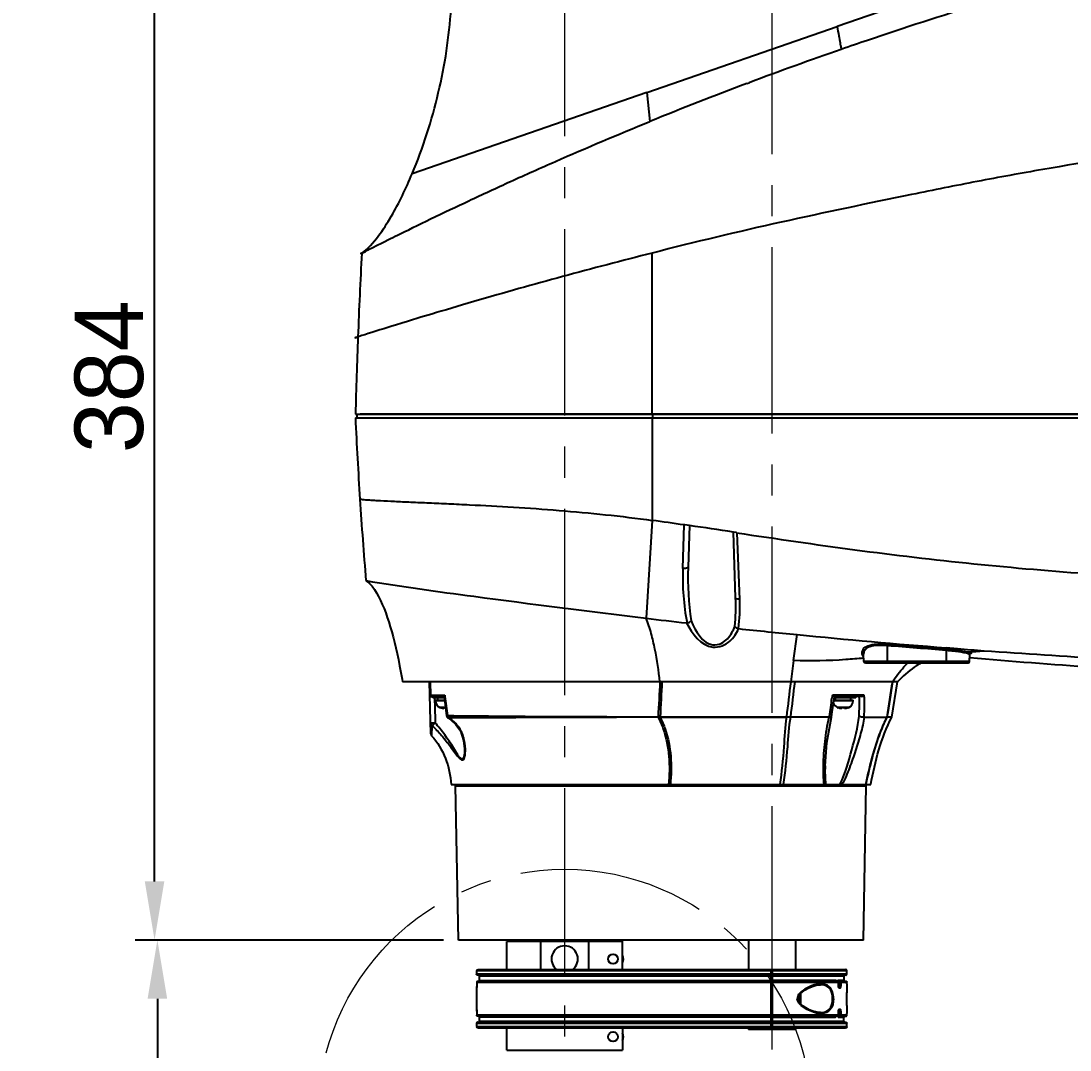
# Model space of a CAD drawing. Header units: millimetres. Extents: x 4086 to 8300, y 123 to 1549.
# Drawn here: x 6641.1 to 6748.3, y 948.4 to 1053.7 of the extents above; entities that cross this region are included whole.
import ezdxf

# ---------------------------------------------------------------- set-up
doc = ezdxf.new("R2010")
doc.units = ezdxf.units.MM
doc.linetypes.add('CENTER2', pattern=[28.575, 19.05, -3.175, 3.175, -3.175])
doc.layers.add('中心线层', color=7, linetype='CENTER2', lineweight=0)
doc.layers.add('轮廓实线层', color=7, linetype='Continuous', lineweight=30)
doc.styles.add('思源黑', font='SourceHanSansCN-Normal.ttf')
doc.dimstyles.new('尺寸标注_3_10比例', dxfattribs={"dimtxt": 7, "dimasz": 6, "dimexe": 2, "dimexo": 1.5, "dimgap": 1, "dimtad": 1, "dimdec": 1, "dimlfac": 3.333333, "dimdsep": 46, "dimtxsty": '思源黑', "dimcen": 0.09, "dimadec": 0, "dimazin": 0, "dimtp": 0.01, "dimtm": 0.01, "dimtfac": 1, "dimtdec": 1, "dimtofl": 0, "dimtmove": 0, "dimatfit": 3, "dimfxl": 0, "dimtolj": 1, "dimarcsym": 0})

# ---------------------------------------------------------------- blocks, each defined once
blk = doc.blocks.new('*D2682')
at = {"layer": 'Defpoints', "color": 0}
for p in [(6600.6, 1170.28), (6687.99, 1170.28), (6899.74, 839.53)]:
    blk.add_point(p, dxfattribs=at)
at = {"layer": '轮廓实线层', "color": 0, "lineweight": -2}
for p, q in [((6686.49, 1170.28), (6598.6, 1170.28)), ((6600.6, 845.53), (6600.6, 1164.28)), ((6898.24, 839.53), (6598.6, 839.53))]:
    blk.add_line(p, q, dxfattribs=at)
at = {"layer": '轮廓实线层', "color": 0}
for points in [[(6601.6, 1164.28), (6599.6, 1164.28), (6600.6, 1170.28)], [(6599.6, 845.53), (6601.6, 845.53), (6600.6, 839.53)]]:
    blk.add_solid(points, dxfattribs=at)
at = {"layer": '轮廓实线层', "color": 0, "insert": (6595.97, 1004.91), "char_height": 7, "attachment_point": 5, "rotation": 90, "style": '思源黑'}
blk.add_mtext('\\A1;\\A1;1099.5', dxfattribs=at)
blk = doc.blocks.new('*D2685')
at = {"layer": 'Defpoints', "color": 0}
for p in [(6804.11, 964.49), (6696.64, 813.28), (6804.11, 795.68)]:
    blk.add_point(p, dxfattribs=at)
at = {"layer": '轮廓实线层', "color": 0, "lineweight": -2}
for p, q in [((6804.11, 962.99), (6804.11, 793.68)), ((6696.64, 811.78), (6696.64, 793.68)), ((6702.64, 795.68), (6798.11, 795.68))]:
    blk.add_line(p, q, dxfattribs=at)
at = {"layer": '轮廓实线层', "color": 0}
for points in [[(6702.64, 796.68), (6702.64, 794.68), (6696.64, 795.68)], [(6798.11, 794.68), (6798.11, 796.68), (6804.11, 795.68)]]:
    blk.add_solid(points, dxfattribs=at)
at = {"layer": '轮廓实线层', "color": 0, "insert": (6750.38, 800.31), "char_height": 7, "attachment_point": 5, "style": '思源黑'}
blk.add_mtext('\\A1;358.2', dxfattribs=at)
blk = doc.blocks.new('*D2686')
at = {"layer": 'Defpoints', "color": 0}
for p in [(6654.71, 1074.88), (6775.32, 1074.88), (6685.77, 959.68)]:
    blk.add_point(p, dxfattribs=at)
at = {"layer": '轮廓实线层', "color": 0, "lineweight": -2}
for p, q in [((6773.82, 1074.88), (6652.71, 1074.88)), ((6654.71, 965.68), (6654.71, 1068.88)), ((6684.27, 959.68), (6652.71, 959.68))]:
    blk.add_line(p, q, dxfattribs=at)
at = {"layer": '轮廓实线层', "color": 0}
for points in [[(6655.71, 1068.88), (6653.71, 1068.88), (6654.71, 1074.88)], [(6653.71, 965.68), (6655.71, 965.68), (6654.71, 959.68)]]:
    blk.add_solid(points, dxfattribs=at)
at = {"layer": '轮廓实线层', "color": 0, "insert": (6650.08, 1017.28), "char_height": 7, "attachment_point": 5, "rotation": 90, "style": '思源黑'}
blk.add_mtext('\\A1;384', dxfattribs=at)
blk = doc.blocks.new('*D2687')
at = {"layer": 'Defpoints', "color": 0}
for p in [(6685.77, 959.68), (6655, 839.53), (6899.74, 839.53)]:
    blk.add_point(p, dxfattribs=at)
at = {"layer": '轮廓实线层', "color": 0, "lineweight": -2}
for p, q in [((6684.27, 959.68), (6653, 959.68)), ((6655, 953.68), (6655, 845.53)), ((6898.24, 839.53), (6653, 839.53))]:
    blk.add_line(p, q, dxfattribs=at)
at = {"layer": '轮廓实线层', "color": 0}
for points in [[(6656, 953.68), (6654, 953.68), (6655, 959.68)], [(6654, 845.53), (6656, 845.53), (6655, 839.53)]]:
    blk.add_solid(points, dxfattribs=at)
at = {"layer": '轮廓实线层', "color": 0, "insert": (6650.37, 899.61), "char_height": 7, "attachment_point": 5, "rotation": 90, "style": '思源黑'}
blk.add_mtext('\\A1;400.5', dxfattribs=at)

msp = doc.modelspace()

# ---------------------------------------------------------------- linework, layer by layer
for p, q in [((6728.78, 1054.561), (6724.512, 1053.082)), ((6705.059, 1046.346), (6724.512, 1053.083)), ((6715.261, 1047.26), (6715.498, 1047.349)), ((6705.059, 1046.344), (6681.043, 1038.025)), ((6705.059, 1046.344), (6705.365, 1043.386)), ((6705.593, 1013.444), (6705.59, 1029.926)), ((6675.242, 1013.085), (6860.042, 1013.083)), ((6675.251, 1013.445), (6675.555, 1013.445)), ((6675.401, 1013.441), (6675.392, 1013.085)), ((6675.555, 1013.445), (6705.593, 1013.444)), ((6705.629, 1013.439), (6675.721, 1013.44)), ((6705.593, 1013.444), (6813.564, 1013.444)), ((6705.593, 1013.084), (6705.593, 1002.594)), ((6705.595, 1013.444), (6705.628, 1013.439)), ((6705.629, 1013.439), (6705.627, 1013.085)), ((6813.564, 1013.438), (6705.629, 1013.439)), ((6705.593, 1002.594), (6704.966, 992.589)), ((6708.73, 997.675), (6708.873, 1002.121)), ((6709.418, 1002.061), (6708.931, 1002.131)), ((6709.418, 1002.061), (6709.269, 997.796)), ((6714.129, 994.66), (6713.894, 1001.396)), ((6714.178, 1001.353), (6713.894, 1001.396)), ((6714.25, 1001.316), (6714.506, 994.517)), ((6676.336, 996.426), (6676.424, 996.366)), ((6720.046, 988.259), (6720.405, 990.914)), ((6729.644, 989.775), (6729.656, 989.916)), ((6729.644, 988.034), (6729.644, 989.775)), ((6735.644, 989.294), (6735.644, 988.034)), ((6736.801, 989.474), (6735.665, 989.562)), ((6720.046, 988.259), (6719.753, 986.085)), ((6727.239, 988.179), (6727.213, 988.922)), ((6738.049, 988.179), (6727.239, 988.179)), ((6727.389, 988.034), (6737.899, 988.034)), ((6738.049, 988.179), (6738.073, 988.869)), ((6738.073, 988.869), (6738.073, 988.869)), ((6738.151, 988.975), (6738.12, 988.971)), ((6738.123, 988.968), (6738.141, 988.98)), ((6682.878, 986.085), (6680.062, 986.085)), ((6682.955, 980.762), (6682.816, 986.085)), ((6682.878, 986.085), (6682.913, 984.724)), ((6706.384, 986.085), (6682.878, 986.085)), ((6706.593, 986.085), (6706.384, 986.085)), ((6719.753, 986.085), (6706.593, 986.086)), ((6720.166, 986.085), (6719.753, 986.085)), ((6724.524, 986.087), (6720.166, 986.085)), ((6725.563, 986.088), (6724.524, 986.087)), ((6725.724, 986.088), (6725.563, 986.088)), ((6730.149, 986.093), (6725.724, 986.088)), ((6730.104, 982.485), (6730.68, 986.085)), ((6730.167, 986.093), (6730.149, 986.093)), ((6730.68, 986.085), (6730.167, 986.085)), ((6682.913, 984.724), (6684.389, 984.724)), ((6684.389, 984.724), (6684.403, 984.606)), ((6724.021, 984.718), (6724.007, 984.616)), ((6724.228, 984.718), (6724.021, 984.718)), ((6724.522, 984.718), (6724.228, 984.718)), ((6725.31, 984.716), (6724.522, 984.718)), ((6725.393, 984.716), (6725.31, 984.716)), ((6725.726, 984.715), (6725.393, 984.716)), ((6725.984, 984.715), (6725.726, 984.715)), ((6726.422, 984.714), (6725.984, 984.715)), ((6727.033, 984.713), (6726.422, 984.714)), ((6727.282, 984.713), (6727.033, 984.713)), ((6684.326, 984.585), (6683.005, 984.585)), ((6683.161, 984.435), (6683.161, 984.585)), ((6684.317, 984.435), (6683.161, 984.435)), ((6683.344, 984.439), (6683.349, 984.22)), ((6683.349, 984.22), (6683.351, 984.13)), ((6683.351, 984.13), (6683.359, 983.69)), ((6683.359, 983.69), (6683.396, 981.889)), ((6683.446, 984.132), (6683.446, 984.222)), ((6683.446, 984.222), (6684.362, 984.222)), ((6684.373, 984.132), (6683.446, 984.132)), ((6683.681, 984.222), (6683.681, 984.435)), ((6684.317, 984.595), (6684.558, 982.621)), ((6724.007, 984.616), (6723.977, 984.411)), ((6723.995, 983.014), (6724.225, 984.585)), ((6726.136, 984.132), (6724.17, 984.132)), ((6724.172, 984.222), (6726.136, 984.222)), ((6726.42, 984.435), (6724.203, 984.435)), ((6725.308, 984.585), (6724.21, 984.585)), ((6724.331, 984.222), (6724.331, 984.435)), ((6725.9, 984.222), (6725.9, 984.435)), ((6727.015, 984.585), (6725.971, 984.585)), ((6726.136, 984.132), (6726.136, 984.222)), ((6726.421, 984.435), (6726.421, 984.585)), ((6683.889, 983.467), (6683.956, 983.441)), ((6683.896, 983.467), (6683.889, 983.467)), ((6684.338, 983.467), (6683.896, 983.467)), ((6683.956, 983.447), (6683.956, 983.442)), ((6684.391, 983.471), (6684.338, 983.467)), ((6684.338, 983.447), (6684.338, 983.363)), ((6684.466, 983.467), (6684.391, 983.471)), ((6684.563, 982.621), (6684.558, 982.62)), ((6684.58, 982.624), (6684.563, 982.621)), ((6684.648, 982.633), (6684.712, 982.632)), ((6723.919, 982.506), (6723.995, 983.014)), ((6724.539, 983.467), (6724.606, 983.441)), ((6724.546, 983.467), (6724.539, 983.467)), ((6724.988, 983.467), (6724.546, 983.467)), ((6724.606, 983.447), (6724.606, 983.442)), ((6725.041, 983.471), (6724.988, 983.467)), ((6724.988, 983.447), (6724.988, 983.363)), ((6725.116, 983.467), (6725.041, 983.471)), ((6725.192, 983.47), (6725.116, 983.467)), ((6725.243, 983.467), (6725.192, 983.47)), ((6725.693, 983.467), (6725.243, 983.467)), ((6725.243, 983.363), (6725.243, 983.447)), ((6725.626, 983.441), (6725.693, 983.467)), ((6725.626, 983.441), (6725.626, 983.447)), ((6684.712, 982.394), (6684.718, 982.393)), ((6684.713, 982.394), (6685.013, 982.208)), ((6685.013, 982.208), (6685.531, 981.736)), ((6685.531, 981.736), (6685.976, 981.06)), ((6706.195, 982.51), (6706.206, 982.461)), ((6706.195, 982.51), (6706.4, 982.51)), ((6706.206, 982.461), (6706.411, 982.461)), ((6706.4, 982.51), (6706.411, 982.461)), ((6719.32, 982.496), (6719.726, 982.496)), ((6723.448, 979.851), (6723.914, 982.48)), ((6723.708, 982.537), (6723.703, 982.502)), ((6723.914, 982.481), (6723.919, 982.506)), ((6723.914, 982.48), (6723.914, 982.481)), ((6730.104, 982.485), (6729.583, 982.485)), ((6683.042, 981), (6683.032, 980.569)), ((6723.272, 977.494), (6723.448, 979.851)), ((6686.413, 979.248), (6686.413, 979.246)), ((6723.272, 977.494), (6723.272, 977.494)), ((6685.033, 975.585), (6723.576, 975.585)), ((6685.772, 959.684), (6685.497, 975.438)), ((6685.497, 975.438), (6727.47, 975.438)), ((6724.285, 975.585), (6727.933, 975.585)), ((6727.195, 959.684), (6727.47, 975.438)), ((6727.42, 975.632), (6727.41, 975.585)), ((6727.436, 975.701), (6727.42, 975.632)), ((6727.438, 975.627), (6727.429, 975.585)), ((6727.195, 959.684), (6685.772, 959.684)), ((6690.869, 959.684), (6690.719, 959.534)), ((6690.719, 956.684), (6690.719, 959.534)), ((6702.565, 959.534), (6690.719, 959.534)), ((6694.205, 956.684), (6694.205, 959.534)), ((6699.082, 959.534), (6699.05, 959.684)), ((6699.082, 959.534), (6699.082, 956.684)), ((6702.414, 959.684), (6702.565, 959.534)), ((6702.565, 956.684), (6702.565, 959.534)), ((6715.436, 959.684), (6715.436, 956.684)), ((6720.236, 959.684), (6720.236, 956.684)), ((6687.641, 956.534), (6687.641, 956.189)), ((6717.761, 956.534), (6687.641, 956.534)), ((6717.761, 956.189), (6687.641, 956.189)), ((6717.761, 956.099), (6687.731, 956.099)), ((6687.791, 956.684), (6717.761, 956.684)), ((6687.941, 955.537), (6687.941, 956.009)), ((6687.941, 956.009), (6717.761, 956.009)), ((6717.761, 950.684), (6717.761, 956.684)), ((6717.911, 950.684), (6717.911, 956.684)), ((6717.911, 956.684), (6725.348, 956.684)), ((6725.498, 956.534), (6717.911, 956.534)), ((6725.498, 956.189), (6717.911, 956.189)), ((6725.408, 956.099), (6717.911, 956.099)), ((6717.911, 956.009), (6725.198, 956.009)), ((6725.198, 956.009), (6725.198, 955.559)), ((6725.498, 956.189), (6725.498, 956.534)), ((6687.641, 954.779), (6687.641, 952.589)), ((6687.645, 954.789), (6687.646, 954.801)), ((6687.649, 955.379), (6717.761, 955.379)), ((6687.739, 955.469), (6717.761, 955.469)), ((6687.946, 955.539), (6687.942, 955.526)), ((6687.949, 955.559), (6717.761, 955.559)), ((6724.351, 955.559), (6717.911, 955.559)), ((6717.911, 955.469), (6724.553, 955.469)), ((6717.911, 955.379), (6724.637, 955.379)), ((6722.8, 955.109), (6722.794, 955.109)), ((6724.408, 955.474), (6724.392, 955.485)), ((6724.435, 955.469), (6724.408, 955.474)), ((6725.198, 955.559), (6724.593, 955.559)), ((6724.637, 954.959), (6724.637, 955.379)), ((6724.643, 954.959), (6724.637, 954.959)), ((6724.647, 954.901), (6724.643, 954.959)), ((6724.655, 954.869), (6724.647, 954.901)), ((6724.653, 955.379), (6725.498, 955.379)), ((6724.884, 954.959), (6724.653, 954.959)), ((6724.655, 954.869), (6724.75, 954.869)), ((6724.68, 955.469), (6725.408, 955.469)), ((6724.68, 954.816), (6724.685, 954.828)), ((6724.699, 954.779), (6724.793, 954.779)), ((6724.777, 955.379), (6724.777, 954.959)), ((6724.787, 955.457), (6724.797, 955.469)), ((6724.793, 954.779), (6724.836, 954.779)), ((6724.884, 955.379), (6724.884, 954.959)), ((6725.498, 955.199), (6725.498, 955.379)), ((6717.761, 954.434), (6717.911, 954.434)), ((6720.488, 953.684), (6720.435, 953.684)), ((6720.484, 953.684), (6720.489, 953.752)), ((6720.489, 953.752), (6720.574, 953.983)), ((6720.574, 953.983), (6720.734, 954.191)), ((6720.574, 953.984), (6720.574, 953.403)), ((6720.734, 954.191), (6720.946, 954.383)), ((6720.761, 954.216), (6720.761, 953.153)), ((6724.045, 953.684), (6724.123, 953.684)), ((6687.645, 952.56), (6687.645, 952.542)), ((6717.761, 952.934), (6717.911, 952.934)), ((6720.793, 953.118), (6720.619, 953.315)), ((6721.016, 952.931), (6720.793, 953.118)), ((6724.747, 952.589), (6724.699, 952.589)), ((6724.836, 952.589), (6724.747, 952.589)), ((6687.649, 952.409), (6687.648, 952.49)), ((6687.649, 952.413), (6687.649, 951.989)), ((6717.761, 951.989), (6687.649, 951.989)), ((6717.761, 951.899), (6687.739, 951.899)), ((6687.941, 951.359), (6687.941, 951.828)), ((6717.761, 951.809), (6687.949, 951.809)), ((6724.643, 951.989), (6717.911, 951.989)), ((6724.553, 951.899), (6717.911, 951.899)), ((6717.911, 951.809), (6724.351, 951.809)), ((6722.791, 952.259), (6722.8, 952.259)), ((6724.593, 951.809), (6725.198, 951.809)), ((6724.637, 951.989), (6724.637, 952.409)), ((6724.637, 952.409), (6724.643, 952.409)), ((6724.643, 952.409), (6724.646, 952.46)), ((6724.646, 952.46), (6724.657, 952.508)), ((6724.653, 952.409), (6724.884, 952.409)), ((6725.498, 951.989), (6724.653, 951.989)), ((6724.657, 952.508), (6724.661, 952.518)), ((6724.75, 952.499), (6724.661, 952.499)), ((6724.68, 951.899), (6725.408, 951.899)), ((6724.777, 952.409), (6724.777, 951.989)), ((6724.78, 951.944), (6724.777, 951.989)), ((6724.884, 952.409), (6724.884, 951.989)), ((6725.198, 951.359), (6725.198, 951.809)), ((6725.496, 952.235), (6725.498, 952.169)), ((6725.498, 951.989), (6725.498, 952.169)), ((6687.641, 951.179), (6687.641, 950.834)), ((6687.641, 951.179), (6717.761, 951.179)), ((6687.641, 950.834), (6717.761, 950.834)), ((6687.731, 951.269), (6717.761, 951.269)), ((6717.761, 950.684), (6687.791, 950.684)), ((6717.761, 951.359), (6687.941, 951.359)), ((6690.719, 948.434), (6690.719, 950.684)), ((6702.565, 950.684), (6702.565, 948.434)), ((6715.436, 950.684), (6715.436, 950.534)), ((6720.236, 950.534), (6715.436, 950.534)), ((6725.198, 951.359), (6717.911, 951.359)), ((6717.911, 951.269), (6725.408, 951.269)), ((6717.911, 951.179), (6725.498, 951.179)), ((6717.911, 950.834), (6725.498, 950.834)), ((6725.348, 950.684), (6717.911, 950.684)), ((6720.236, 950.684), (6720.236, 950.534)), ((6725.498, 950.834), (6725.498, 951.179)), ((6690.719, 948.434), (6702.565, 948.434))]:
    msp.add_line(p, q)
for points in [[(6708.931, 1002.131), (6708.912, 1002.124), (6708.893, 1002.121), (6708.873, 1002.121)], [(6714.25, 1001.316), (6714.225, 1001.323), (6714.201, 1001.336), (6714.178, 1001.353)], [(6676.424, 996.366), (6676.701, 996.134), (6676.957, 995.852), (6677.192, 995.527), (6677.411, 995.174), (6677.617, 994.801), (6677.813, 994.414), (6677.999, 994.008), (6678.176, 993.582), (6678.344, 993.138), (6678.506, 992.678), (6678.662, 992.203), (6678.813, 991.711), (6678.96, 991.201), (6679.103, 990.672), (6679.242, 990.124), (6679.377, 989.555), (6679.51, 988.965), (6679.64, 988.352), (6679.767, 987.713), (6679.893, 987.049), (6680.016, 986.356), (6680.062, 986.085)], [(6709.161, 992.107), (6709.144, 992.104), (6709.127, 992.104), (6709.109, 992.105)], [(6714.412, 991.521), (6714.401, 991.522), (6714.39, 991.524), (6714.38, 991.527)], [(6738.073, 988.869), (6738.075, 988.885), (6738.123, 988.968)], [(6685.976, 981.06), (6686.311, 980.082), (6686.413, 979.248)], [(6687.649, 955.379), (6687.649, 954.924), (6687.648, 954.889), (6687.648, 954.858), (6687.647, 954.834), (6687.646, 954.814), (6687.645, 954.801), (6687.645, 954.797)], [(6687.941, 955.522), (6687.921, 955.494), (6687.887, 955.473), (6687.859, 955.469)], [(6720.946, 954.383), (6721.22, 954.576), (6721.553, 954.763), (6721.935, 954.931), (6722.374, 955.061), (6722.794, 955.109)], [(6724.643, 955.379), (6724.64, 955.401), (6724.631, 955.424), (6724.613, 955.446), (6724.587, 955.462), (6724.553, 955.469)], [(6724.653, 954.959), (6724.65, 954.914), (6724.647, 954.9)], [(6724.777, 955.379), (6724.78, 955.424), (6724.787, 955.457)], [(6720.619, 953.315), (6720.506, 953.537), (6720.484, 953.684)], [(6687.645, 952.571), (6687.645, 952.573), (6687.645, 952.569), (6687.646, 952.557), (6687.647, 952.539), (6687.648, 952.515), (6687.648, 952.485), (6687.649, 952.451), (6687.649, 952.413)], [(6722.793, 952.259), (6722.469, 952.288), (6722.029, 952.403), (6721.644, 952.56), (6721.305, 952.74), (6721.016, 952.931)], [(6687.859, 951.899), (6687.896, 951.891), (6687.93, 951.864)], [(6687.93, 951.864), (6687.945, 951.835), (6687.946, 951.828)], [(6724.394, 951.891), (6724.39, 951.882), (6724.393, 951.883), (6724.424, 951.898), (6724.435, 951.899)], [(6724.553, 951.899), (6724.586, 951.905), (6724.613, 951.921), (6724.63, 951.943), (6724.64, 951.966), (6724.643, 951.989)], [(6724.797, 951.899), (6724.787, 951.911), (6724.78, 951.944)]]:
    msp.add_lwpolyline(points)
for centre in [(6701.593, 957.737), (6701.593, 949.787)]:
    msp.add_circle(centre, 0.495)
for centre, radius, start, end in [((6858.46, 666.776), 406.533, 107.09411, 108.77723), ((6832.558, 741.538), 327.414, 108.697, 109.19178), ((6857.422, 669.231), 403.876, 109.15112, 110.57337), ((6854.094, 677.999), 394.498, 110.60513, 112.14866), ((7275.137, 998.294), 600.076, 176.979101, 177.796529), ((7275.073, 998.266), 600.013, 177.793585, 178.550378), ((7206.487, 1038.572), 531.856, 182.74675, 183.64504), ((7079.643, 1030.421), 404.75, 183.63505, 184.81655), ((6670.929, 750.267), 254.697, 81.43248, 82.17787), ((6622.493, 401.516), 606.804, 81.336764, 81.764023), ((6805.725, 1847.669), 860.999, 263.279521, 263.557032), ((6796.546, 1762.629), 775.466, 263.920061, 264.365159), ((6794.12, 1736.708), 749.429, 264.355139, 265.526441), ((6581.625, -907.849), 1903.53, 85.358618, 85.539802), ((6733.594, 965.76), 23.623, 84.16346, 85.02145), ((6733.57, 965.505), 23.88, 83.33488, 84.16911), ((6793.628, 1730.583), 743.284, 265.615238, 265.826311), ((6735.834, 1029.08), 39.982, 272.90137, 274.09239), ((6735.921, 1027.836), 38.735, 274.09553, 275.35063), ((6796.288, 1771.264), 784.051, 265.848838, 267.656142), ((6727.389, 988.184), 0.15, 182, 270), ((6737.899, 988.184), 0.15, 270, 358), ((6800.995, 1718.089), 732.231, 265.071003, 267.053115), ((6737.97, 990.136), 1.175, 275.54196, 277.29849), ((6683.001, 984.735), 0.15, 181.5, 270), ((6684.166, 984.132), 0.72, 180, 247.38014), ((7254.834, 1054.294), 574.671, 186.965186, 187.163407), ((6311.205, 1042.701), 416.868, 351.70183, 351.96213), ((6724.816, 984.132), 0.72, 195.03637, 247.38014), ((6725.416, 984.132), 0.72, 292.61986, 0), ((6684.466, 984.852), 1.495, 250.04787, 265.10622), ((6684.466, 984.852), 1.411, 264.81427, 270), ((6686.551, 967.844), 14.91, 97.33443, 97.59693), ((6725.116, 984.852), 1.495, 250.04787, 265.10622), ((6725.116, 984.852), 1.411, 264.81427, 275.18573), ((6725.116, 984.852), 1.495, 274.89378, 289.95213), ((7013.059, 972.354), 330.131, 178.38396, 178.49919), ((6665.128, 963.741), 25.354, 43.69467, 44.98616), ((6703.105, 6256.568), 5274.108, 270.035916, 270.176137), ((6719.436, -501.367), 1483.842, 89.835296, 89.98892), ((6718.985, 2764.316), 1781.82, 270.023841, 270.151734), ((6722.68, 982.542), 1.024, 355.86072, 357.74773), ((6723.917, 984.404), 1.914, 263.58384, 264.82313), ((6681.956, 979.087), 4.538, 2.09827, 6.19583), ((6717.95, 978.934), 7.613, 333.90627, 334.53961), ((6696.644, 957.734), 1.35, 307.9179, 232.12811), ((6701.593, 957.737), 1.05, 338.1371, 21.88053), ((6687.851, 956.009), 0.09, 0, 90.00013), ((6725.288, 956.009), 0.09, 90, 179.99989), ((6685.756, 954.863), 1.892, 0.23853, 1.72059), ((6725.288, 955.559), 0.09, 180, 269.99977), ((6721.659, 953.315), 1.338, 139.58348, 142.20572), ((6722.197, 952.798), 2.085, 130.85088, 133.61709), ((6771.278, 953.68), 45.804, 179.41635, 179.99569), ((6770.994, 953.685), 45.521, 180.00205, 180.52273), ((6773.745, 953.653), 48.271, 178.93308, 179.41445), ((6721.694, 954.087), 1.387, 217.84597, 218.73078), ((6722.188, 954.555), 2.068, 226.25705, 229.23127), ((6774.359, 953.72), 48.885, 180.52788, 181.32926), ((6786.81, 953.998), 61.339, 181.3183, 181.64639), ((6725.288, 951.809), 0.09, 90.00044, 180), ((6687.851, 951.359), 0.09, 270, 359.99999), ((6725.288, 951.359), 0.09, 180, 270), ((6701.593, 949.787), 1.05, 338.1371, 21.88053)]:
    msp.add_arc(centre, radius, start, end)
for points, knots in [([(6681.043, 1038.025), (6682.167, 1040.705), (6683.943, 1046.269), (6684.85, 1052.042), (6685.026, 1054.944)], [0, 0, 0, 0, 0.4999148, 1, 1, 1, 1]), ([(6724.512, 1053.08), (6724.556, 1052.764), (6724.66, 1052.211), (6724.79, 1051.565), (6724.846, 1051.169), (6724.895, 1050.957), (6724.906, 1050.844), (6724.949, 1050.764), (6724.934, 1050.754)], [0, 0, 0, 0, 0.4050862, 0.7146239, 0.8307927, 0.9192389, 0.9773999, 1, 1, 1, 1]), ([(6813.548, 1047.031), (6804.415, 1046.285), (6786.206, 1044.426), (6763.537, 1041.464), (6747.774, 1038.888), (6738.81, 1037.266), (6729.897, 1035.471), (6718.795, 1033.151), (6709.971, 1031.059), (6705.59, 1029.926)], [0, 0, 0, 0, 0.2512147, 0.5017127, 0.6266659, 0.6890709, 0.7514313, 0.8759381, 1, 1, 1, 1]), ([(6675.895, 1029.918), (6675.538, 1029.729), (6678.287, 1031.144), (6679.435, 1031.695), (6683.232, 1033.571), (6686.91, 1035.316), (6691.212, 1037.307), (6697.35, 1040.048), (6702.122, 1042.066), (6705.365, 1043.386)], [0, 0, 0, 0, 0.0374405, 0.1264901, 0.2427196, 0.3756921, 0.521313, 0.6759593, 1, 1, 1, 1]), ([(6675.895, 1029.919), (6676.56, 1030.374), (6677.629, 1031.631), (6679.374, 1034.335), (6680.419, 1036.536), (6681.043, 1038.025)], [0, 0, 0, 0, 0.2498138, 0.499808, 1, 1, 1, 1]), ([(6705.591, 1029.926), (6702.531, 1029.152), (6696.354, 1027.526), (6689.158, 1025.511), (6682.903, 1023.649), (6680.434, 1022.918), (6674.229, 1020.958), (6675.505, 1021.366)], [0, 0, 0, 0, 0.3026053, 0.6042376, 0.7472364, 0.8715035, 1, 1, 1, 1]), ([(6675.707, 1004.759), (6675.709, 1004.737), (6675.838, 1004.763), (6675.984, 1004.713), (6676.311, 1004.709), (6676.714, 1004.674), (6677.229, 1004.646), (6678.077, 1004.598), (6679.317, 1004.538), (6680.978, 1004.464), (6682.833, 1004.383), (6684.833, 1004.293), (6687.704, 1004.156), (6691.462, 1003.953), (6696.098, 1003.633), (6700.833, 1003.197), (6704.004, 1002.812), (6705.593, 1002.594)], [0, 0, 0, 0, 0.0021912, 0.0085301, 0.018825, 0.03274, 0.0499243, 0.0700536, 0.1179172, 0.174061, 0.2365446, 0.3036784, 0.3744853, 0.5241356, 0.6803717, 0.8395047, 1, 1, 1, 1]), ([(6714.25, 1001.316), (6718.271, 1000.725), (6726.325, 999.528), (6742.529, 997.616), (6754.758, 996.769), (6762.92, 996.36)], [0, 0, 0, 0, 0.2490964, 0.4990653, 1, 1, 1, 1]), ([(6709.269, 997.796), (6709.266, 997.731), (6709.012, 997.663), (6708.853, 997.663), (6708.73, 997.675)], [0, 0, 0, 0, 0.3457615, 1, 1, 1, 1]), ([(6676.322, 996.436), (6679.988, 995.819), (6689.538, 994.526), (6699.092, 993.287), (6704.966, 992.589)], [0, 0, 0, 0, 0.385917, 1, 1, 1, 1]), ([(6714.506, 994.517), (6714.458, 994.518), (6714.336, 994.531), (6714.132, 994.571), (6714.129, 994.66)], [0, 0, 0, 0, 0.3505941, 1, 1, 1, 1]), ([(6706.384, 986.085), (6706.257, 987.202), (6706.016, 988.867), (6705.51, 991.031), (6705.196, 992.093), (6704.966, 992.589)], [0, 0, 0, 0, 0.5051725, 0.7544999, 1, 1, 1, 1]), ([(6709.161, 992.107), (6709.281, 992.132), (6709.432, 992.19), (6709.557, 992.285), (6709.581, 992.31)], [0, 0, 0, 0, 0.7818208, 1, 1, 1, 1]), ([(6709.581, 992.31), (6710.002, 991.294), (6710.917, 989.637), (6712.658, 989.952), (6713.483, 990.612), (6713.879, 991.294), (6714.039, 991.758)], [0, 0, 0, 0, 0.5140718, 0.6451742, 0.7703741, 1, 1, 1, 1]), ([(6709.109, 992.105), (6709.667, 991.028), (6710.841, 989.423), (6712.762, 989.703), (6713.735, 990.335), (6714.225, 991.038), (6714.412, 991.521)], [0, 0, 0, 0, 0.5145003, 0.6531418, 0.7804651, 1, 1, 1, 1]), ([(6714.38, 991.527), (6714.274, 991.556), (6714.139, 991.621), (6714.053, 991.732), (6714.039, 991.758)], [0, 0, 0, 0, 0.7887978, 1, 1, 1, 1]), ([(6727.071, 988.907), (6727.031, 989.067), (6727.11, 989.486), (6727.735, 989.857), (6728.611, 989.97), (6729.286, 989.944), (6729.656, 989.916)], [0, 0, 0, 0, 0.1580817, 0.3576569, 0.6454314, 1, 1, 1, 1]), ([(6729.644, 989.775), (6729.32, 989.802), (6728.721, 989.829), (6727.93, 989.739), (6727.345, 989.439), (6727.207, 989.075), (6727.213, 988.922)], [0, 0, 0, 0, 0.3431393, 0.6301955, 0.8376535, 1, 1, 1, 1]), ([(6735.644, 989.294), (6735.645, 989.311), (6735.649, 989.359), (6735.653, 989.407), (6735.656, 989.438)], [0, 0, 0, 0, 0.3535636, 1, 1, 1, 1]), ([(6737.717, 989.005), (6737.63, 989.026), (6737.174, 989.118), (6736.713, 989.18), (6736.342, 989.223)], [0, 0, 0, 0, 0.1940421, 1, 1, 1, 1]), ([(6736.79, 989.321), (6736.895, 989.307), (6737.253, 989.259), (6737.609, 989.203), (6737.858, 989.149)], [0, 0, 0, 0, 0.2949938, 1, 1, 1, 1]), ([(6738.073, 988.869), (6738.074, 988.905), (6737.901, 988.949), (6737.807, 988.984), (6737.717, 989.005)], [0, 0, 0, 0, 0.2845114, 1, 1, 1, 1]), ([(6737.858, 989.149), (6737.932, 989.133), (6738.049, 989.091), (6738.186, 989.08), (6738.256, 988.985), (6738.179, 988.98), (6738.151, 988.975)], [0, 0, 0, 0, 0.4602155, 0.7354534, 0.8276085, 1, 1, 1, 1]), ([(6727.213, 988.506), (6726.607, 988.447), (6724.225, 988.241), (6721.828, 988.189), (6720.046, 988.259)], [0, 0, 0, 0, 0.2544356, 1, 1, 1, 1]), ([(6730.167, 986.093), (6730.525, 986.619), (6731.028, 987.296), (6731.608, 987.905), (6731.754, 988.046)], [0, 0, 0, 0, 0.7575475, 1, 1, 1, 1]), ([(6733.134, 988.052), (6732.88, 987.907), (6731.998, 987.333), (6731.199, 986.637), (6730.68, 986.085)], [0, 0, 0, 0, 0.2788282, 1, 1, 1, 1]), ([(6682.851, 984.731), (6682.851, 984.726), (6682.884, 984.73), (6682.898, 984.725), (6682.913, 984.724)], [0, 0, 0, 0, 0.2692391, 1, 1, 1, 1]), ([(6682.913, 984.724), (6682.914, 984.701), (6682.926, 984.655), (6682.955, 984.617), (6682.974, 984.605)], [0, 0, 0, 0, 0.5107476, 1, 1, 1, 1]), ([(6682.974, 984.605), (6682.978, 984.601), (6682.988, 984.596), (6682.998, 984.591), (6683.003, 984.59)], [0, 0, 0, 0, 0.5100563, 1, 1, 1, 1]), ([(6683.003, 984.59), (6683.008, 984.588), (6683.017, 984.586), (6683.027, 984.585), (6683.032, 984.585)], [0, 0, 0, 0, 0.5131542, 1, 1, 1, 1]), ([(6724.19, 984.591), (6724.194, 984.589), (6724.2, 984.586), (6724.207, 984.585), (6724.21, 984.585)], [0, 0, 0, 0, 0.5562099, 1, 1, 1, 1]), ([(6684.666, 982.536), (6684.661, 982.552), (6684.653, 982.584), (6684.649, 982.616), (6684.648, 982.633)], [0, 0, 0, 0, 0.4999689, 1, 1, 1, 1]), ([(6684.712, 982.632), (6686.294, 982.618), (6693.455, 982.538), (6700.616, 982.521), (6706.195, 982.51)], [0, 0, 0, 0, 0.2209472, 1, 1, 1, 1]), ([(6724.824, 975.661), (6725.35, 976.766), (6725.999, 979.087), (6726.623, 981.409), (6726.755, 982.573)], [0, 0, 0, 0, 0.5110082, 1, 1, 1, 1]), ([(6727.255, 982.483), (6727.21, 982.484), (6727.091, 982.446), (6726.92, 982.483), (6726.786, 982.529), (6726.755, 982.573)], [0, 0, 0, 0, 0.2568354, 0.6918606, 1, 1, 1, 1]), ([(6682.926, 981.889), (6682.926, 981.876), (6683.012, 981.893), (6683.131, 981.866), (6683.294, 981.883), (6683.396, 981.889)], [0, 0, 0, 0, 0.0822159, 0.34969, 1, 1, 1, 1]), ([(6683.06, 981.664), (6683.049, 981.671), (6683.027, 981.686), (6683.008, 981.704), (6682.999, 981.713)], [0, 0, 0, 0, 0.4966088, 1, 1, 1, 1]), ([(6683.06, 981.664), (6683.076, 981.662), (6683.113, 981.667), (6683.148, 981.68), (6683.167, 981.688)], [0, 0, 0, 0, 0.4367067, 1, 1, 1, 1]), ([(6686.413, 979.246), (6686.419, 979.025), (6686.408, 978.702), (6686.33, 978.356), (6686.234, 978.2), (6686.046, 978.177), (6685.872, 978.406), (6685.602, 978.774), (6685.267, 979.339), (6684.84, 980.005), (6684.238, 980.878), (6683.738, 981.494), (6683.396, 981.889)], [0, 0, 0, 0, 0.1148351, 0.1653306, 0.1856955, 0.2033854, 0.2536717, 0.3161236, 0.4501988, 0.5886668, 0.7286508, 1, 1, 1, 1]), ([(6684.637, 982.452), (6684.647, 982.447), (6684.67, 982.439), (6684.694, 982.44), (6684.707, 982.441)], [0, 0, 0, 0, 0.4612416, 1, 1, 1, 1]), ([(6684.718, 982.393), (6684.722, 982.394), (6684.73, 982.398), (6684.736, 982.404), (6684.74, 982.407)], [0, 0, 0, 0, 0.4115889, 1, 1, 1, 1]), ([(6706.206, 982.461), (6704.312, 982.458), (6697.156, 982.446), (6690.001, 982.405), (6684.74, 982.407)], [0, 0, 0, 0, 0.2648213, 1, 1, 1, 1]), ([(6685.811, 981.453), (6685.746, 981.548), (6685.453, 981.929), (6685.063, 982.236), (6684.74, 982.407)], [0, 0, 0, 0, 0.239695, 1, 1, 1, 1]), ([(6706.207, 982.461), (6706.41, 982.072), (6707.326, 979.913), (6707.458, 977.473), (6707.272, 975.585)], [0, 0, 0, 0, 0.1881877, 1, 1, 1, 1]), ([(6706.411, 982.461), (6706.611, 982.07), (6707.509, 979.907), (6707.636, 977.471), (6707.449, 975.585)], [0, 0, 0, 0, 0.1879976, 1, 1, 1, 1]), ([(6719.317, 982.474), (6719.164, 981.467), (6719.06, 979.157), (6718.824, 976.861), (6718.643, 975.585)], [0, 0, 0, 0, 0.4415484, 1, 1, 1, 1]), ([(6719.723, 982.474), (6719.554, 981.467), (6719.423, 979.156), (6719.178, 976.859), (6718.994, 975.585)], [0, 0, 0, 0, 0.4425191, 1, 1, 1, 1]), ([(6723.104, 977.496), (6723.117, 978.328), (6723.251, 979.994), (6723.488, 981.656), (6723.701, 982.468)], [0, 0, 0, 0, 0.4973393, 1, 1, 1, 1]), ([(6723.701, 982.468), (6723.72, 982.465), (6723.756, 982.46), (6723.793, 982.457), (6723.811, 982.457)], [0, 0, 0, 0, 0.5082576, 1, 1, 1, 1]), ([(6723.818, 982.493), (6723.806, 982.493), (6723.781, 982.495), (6723.757, 982.497), (6723.744, 982.498)], [0, 0, 0, 0, 0.4869591, 1, 1, 1, 1]), ([(6723.811, 982.457), (6723.834, 982.456), (6723.867, 982.456), (6723.91, 982.468), (6723.913, 982.48)], [0, 0, 0, 0, 0.6552703, 1, 1, 1, 1]), ([(6723.818, 982.493), (6723.835, 982.492), (6723.863, 982.492), (6723.891, 982.495), (6723.902, 982.497)], [0, 0, 0, 0, 0.5918718, 1, 1, 1, 1]), ([(6723.902, 982.497), (6723.906, 982.498), (6723.912, 982.5), (6723.918, 982.504), (6723.919, 982.506)], [0, 0, 0, 0, 0.6342683, 1, 1, 1, 1]), ([(6727.255, 982.485), (6727.209, 981.915), (6726.906, 980.767), (6726.401, 979.042), (6725.782, 977.293), (6725.306, 976.131), (6724.996, 975.585)], [0, 0, 0, 0, 0.2355743, 0.4853692, 0.741329, 1, 1, 1, 1]), ([(6727.266, 982.485), (6727.556, 982.481), (6728.329, 982.489), (6729.101, 982.487), (6729.583, 982.485)], [0, 0, 0, 0, 0.3760003, 1, 1, 1, 1]), ([(6729.583, 982.485), (6729.331, 981.986), (6728.373, 979.806), (6727.82, 977.477), (6727.436, 975.701)], [0, 0, 0, 0, 0.2353014, 1, 1, 1, 1]), ([(6729.602, 982.485), (6729.347, 981.98), (6728.379, 979.777), (6727.825, 977.422), (6727.438, 975.627)], [0, 0, 0, 0, 0.2355472, 1, 1, 1, 1]), ([(6683.031, 980.569), (6683.637, 979.893), (6684.612, 978.306), (6684.975, 976.492), (6685.033, 975.585)], [0, 0, 0, 0, 0.4996523, 1, 1, 1, 1]), ([(6683.459, 981.255), (6683.792, 980.906), (6684.271, 980.362), (6684.86, 979.602), (6685.276, 979.036), (6685.608, 978.571), (6685.877, 978.27), (6686.07, 978.084), (6686.318, 978.138), (6686.405, 978.362), (6686.464, 978.604), (6686.481, 978.785), (6686.487, 978.878)], [0, 0, 0, 0, 0.2855735, 0.4290564, 0.5694564, 0.7031376, 0.7640316, 0.8137198, 0.8496634, 0.8933583, 0.9447979, 1, 1, 1, 1]), ([(6686.467, 979.577), (6686.414, 980.068), (6686.242, 980.731), (6685.909, 981.311), (6685.811, 981.453)], [0, 0, 0, 0, 0.7417574, 1, 1, 1, 1]), ([(6687.654, 956.143), (6687.649, 956.15), (6687.643, 956.165), (6687.641, 956.181), (6687.641, 956.189)], [0, 0, 0, 0, 0.5164393, 1, 1, 1, 1]), ([(6687.731, 956.099), (6687.716, 956.099), (6687.685, 956.107), (6687.661, 956.129), (6687.654, 956.143)], [0, 0, 0, 0, 0.488109, 1, 1, 1, 1]), ([(6725.408, 956.099), (6725.423, 956.099), (6725.454, 956.107), (6725.477, 956.129), (6725.485, 956.143)], [0, 0, 0, 0, 0.4881087, 1, 1, 1, 1]), ([(6725.485, 956.143), (6725.489, 956.15), (6725.495, 956.165), (6725.498, 956.181), (6725.498, 956.189)], [0, 0, 0, 0, 0.5164393, 1, 1, 1, 1]), ([(6687.643, 954.779), (6687.644, 954.779), (6687.644, 954.784), (6687.645, 954.786), (6687.645, 954.789)], [0, 0, 0, 0, 0.2533873, 1, 1, 1, 1]), ([(6687.646, 954.801), (6687.647, 954.811), (6687.648, 954.834), (6687.648, 954.857), (6687.648, 954.871)], [0, 0, 0, 0, 0.4119301, 1, 1, 1, 1]), ([(6687.662, 955.425), (6687.658, 955.418), (6687.652, 955.403), (6687.649, 955.386), (6687.649, 955.379)], [0, 0, 0, 0, 0.5164101, 1, 1, 1, 1]), ([(6687.739, 955.469), (6687.724, 955.469), (6687.693, 955.46), (6687.67, 955.438), (6687.662, 955.425)], [0, 0, 0, 0, 0.4880156, 1, 1, 1, 1]), ([(6687.859, 955.469), (6687.865, 955.469), (6687.878, 955.47), (6687.89, 955.474), (6687.896, 955.477)], [0, 0, 0, 0, 0.4840988, 1, 1, 1, 1]), ([(6687.896, 955.477), (6687.903, 955.48), (6687.916, 955.488), (6687.927, 955.499), (6687.932, 955.505)], [0, 0, 0, 0, 0.498859, 1, 1, 1, 1]), ([(6687.932, 955.505), (6687.937, 955.513), (6687.946, 955.531), (6687.949, 955.55), (6687.949, 955.559)], [0, 0, 0, 0, 0.5159131, 1, 1, 1, 1]), ([(6687.946, 955.536), (6687.947, 955.537), (6687.947, 955.523), (6687.948, 955.52), (6687.948, 955.515)], [0, 0, 0, 0, 0.225329, 1, 1, 1, 1]), ([(6722.256, 955.111), (6722.134, 955.079), (6721.627, 954.908), (6721.143, 954.644), (6720.833, 954.375)], [0, 0, 0, 0, 0.2349532, 1, 1, 1, 1]), ([(6724.123, 953.684), (6724.123, 954.114), (6723.935, 955.023), (6723.047, 955.22), (6722.703, 955.192)], [0, 0, 0, 0, 0.55457, 1, 1, 1, 1]), ([(6724.045, 953.684), (6724.045, 954.068), (6723.882, 954.866), (6723.114, 955.109), (6722.8, 955.109)], [0, 0, 0, 0, 0.5503194, 1, 1, 1, 1]), ([(6724.351, 955.559), (6724.351, 955.544), (6724.358, 955.513), (6724.379, 955.49), (6724.392, 955.482)], [0, 0, 0, 0, 0.498134, 1, 1, 1, 1]), ([(6724.381, 955.535), (6724.378, 955.535), (6724.369, 955.527), (6724.365, 955.519), (6724.362, 955.513)], [0, 0, 0, 0, 0.3440243, 1, 1, 1, 1]), ([(6724.403, 955.485), (6724.401, 955.497), (6724.399, 955.513), (6724.388, 955.535), (6724.381, 955.535)], [0, 0, 0, 0, 0.6586398, 1, 1, 1, 1]), ([(6724.392, 955.482), (6724.398, 955.477), (6724.412, 955.471), (6724.428, 955.469), (6724.435, 955.469)], [0, 0, 0, 0, 0.5203033, 1, 1, 1, 1]), ([(6724.553, 955.469), (6724.575, 955.469), (6724.62, 955.448), (6724.637, 955.401), (6724.637, 955.379)], [0, 0, 0, 0, 0.4885031, 1, 1, 1, 1]), ([(6724.593, 955.559), (6724.589, 955.559), (6724.579, 955.553), (6724.572, 955.545), (6724.569, 955.539)], [0, 0, 0, 0, 0.4022687, 1, 1, 1, 1]), ([(6724.593, 955.559), (6724.593, 955.544), (6724.601, 955.513), (6724.623, 955.49), (6724.636, 955.482)], [0, 0, 0, 0, 0.4916179, 1, 1, 1, 1]), ([(6724.636, 955.482), (6724.643, 955.477), (6724.657, 955.471), (6724.673, 955.469), (6724.68, 955.469)], [0, 0, 0, 0, 0.5175903, 1, 1, 1, 1]), ([(6724.637, 954.959), (6724.637, 954.943), (6724.639, 954.912), (6724.642, 954.881), (6724.644, 954.866)], [0, 0, 0, 0, 0.4894357, 1, 1, 1, 1]), ([(6724.644, 954.866), (6724.646, 954.851), (6724.65, 954.833), (6724.66, 954.804), (6724.668, 954.804)], [0, 0, 0, 0, 0.6665385, 1, 1, 1, 1]), ([(6724.657, 955.426), (6724.656, 955.418), (6724.653, 955.403), (6724.653, 955.387), (6724.653, 955.379)], [0, 0, 0, 0, 0.4829938, 1, 1, 1, 1]), ([(6724.68, 955.469), (6724.675, 955.469), (6724.662, 955.452), (6724.659, 955.436), (6724.657, 955.426)], [0, 0, 0, 0, 0.3451319, 1, 1, 1, 1]), ([(6724.659, 954.855), (6724.665, 954.851), (6724.676, 954.842), (6724.684, 954.831), (6724.687, 954.825)], [0, 0, 0, 0, 0.5082684, 1, 1, 1, 1]), ([(6724.668, 954.804), (6724.67, 954.804), (6724.675, 954.808), (6724.678, 954.813), (6724.68, 954.816)], [0, 0, 0, 0, 0.3751503, 1, 1, 1, 1]), ([(6724.687, 954.825), (6724.691, 954.818), (6724.697, 954.803), (6724.699, 954.787), (6724.699, 954.779)], [0, 0, 0, 0, 0.4768387, 1, 1, 1, 1]), ([(6724.75, 954.869), (6724.756, 954.869), (6724.768, 954.886), (6724.771, 954.902), (6724.773, 954.913)], [0, 0, 0, 0, 0.3572295, 1, 1, 1, 1]), ([(6724.75, 954.869), (6724.764, 954.869), (6724.794, 954.86), (6724.817, 954.838), (6724.824, 954.824)], [0, 0, 0, 0, 0.484012, 1, 1, 1, 1]), ([(6724.773, 954.913), (6724.774, 954.92), (6724.777, 954.935), (6724.777, 954.951), (6724.777, 954.959)], [0, 0, 0, 0, 0.4804714, 1, 1, 1, 1]), ([(6724.884, 955.379), (6724.884, 955.402), (6724.867, 955.449), (6724.82, 955.469), (6724.797, 955.469)], [0, 0, 0, 0, 0.5060425, 1, 1, 1, 1]), ([(6724.824, 954.824), (6724.828, 954.817), (6724.834, 954.802), (6724.836, 954.786), (6724.836, 954.779)], [0, 0, 0, 0, 0.5151615, 1, 1, 1, 1]), ([(6724.836, 954.779), (6724.84, 954.779), (6724.851, 954.783), (6724.858, 954.792), (6724.861, 954.797)], [0, 0, 0, 0, 0.4131526, 1, 1, 1, 1]), ([(6724.861, 954.797), (6724.867, 954.806), (6724.875, 954.828), (6724.878, 954.852), (6724.878, 954.865)], [0, 0, 0, 0, 0.4223357, 1, 1, 1, 1]), ([(6724.878, 954.865), (6724.878, 954.874), (6724.877, 954.892), (6724.874, 954.91), (6724.872, 954.92)], [0, 0, 0, 0, 0.4652712, 1, 1, 1, 1]), ([(6725.408, 955.469), (6725.423, 955.469), (6725.454, 955.46), (6725.477, 955.438), (6725.485, 955.425)], [0, 0, 0, 0, 0.4881086, 1, 1, 1, 1]), ([(6725.498, 955.199), (6725.496, 955.213), (6725.497, 954.768), (6725.486, 954.753), (6725.482, 954.552)], [0, 0, 0, 0, 0.0672679, 1, 1, 1, 1]), ([(6725.485, 955.425), (6725.489, 955.418), (6725.495, 955.403), (6725.498, 955.386), (6725.498, 955.379)], [0, 0, 0, 0, 0.5164393, 1, 1, 1, 1]), ([(6722.8, 952.259), (6723.114, 952.259), (6723.882, 952.501), (6724.045, 953.299), (6724.045, 953.684)], [0, 0, 0, 0, 0.4494601, 1, 1, 1, 1]), ([(6724.123, 953.684), (6724.122, 953.293), (6723.995, 952.514), (6723.269, 952.19), (6722.965, 952.172)], [0, 0, 0, 0, 0.5623527, 1, 1, 1, 1]), ([(6687.648, 952.49), (6687.648, 952.505), (6687.647, 952.529), (6687.647, 952.554), (6687.646, 952.562)], [0, 0, 0, 0, 0.6377808, 1, 1, 1, 1]), ([(6722.516, 952.199), (6722.374, 952.223), (6721.772, 952.38), (6721.199, 952.676), (6720.837, 952.989)], [0, 0, 0, 0, 0.2312061, 1, 1, 1, 1]), ([(6724.699, 952.589), (6724.686, 952.589), (6724.653, 952.562), (6724.646, 952.525), (6724.646, 952.502)], [0, 0, 0, 0, 0.3655086, 1, 1, 1, 1]), ([(6724.659, 952.512), (6724.665, 952.516), (6724.676, 952.526), (6724.684, 952.537), (6724.688, 952.544)], [0, 0, 0, 0, 0.5065435, 1, 1, 1, 1]), ([(6724.688, 952.544), (6724.691, 952.55), (6724.697, 952.565), (6724.699, 952.58), (6724.699, 952.589)], [0, 0, 0, 0, 0.4778437, 1, 1, 1, 1]), ([(6724.75, 952.499), (6724.765, 952.499), (6724.796, 952.508), (6724.817, 952.53), (6724.824, 952.542)], [0, 0, 0, 0, 0.5297934, 1, 1, 1, 1]), ([(6724.824, 952.542), (6724.828, 952.549), (6724.834, 952.564), (6724.836, 952.58), (6724.836, 952.589)], [0, 0, 0, 0, 0.4809851, 1, 1, 1, 1]), ([(6724.884, 952.409), (6724.884, 952.45), (6724.884, 952.484), (6724.868, 952.578), (6724.849, 952.55), (6724.846, 952.541)], [0, 0, 0, 0, 0.6665463, 0.847691, 1, 1, 1, 1]), ([(6687.654, 951.96), (6687.652, 951.965), (6687.65, 951.974), (6687.649, 951.984), (6687.649, 951.989)], [0, 0, 0, 0, 0.5138312, 1, 1, 1, 1]), ([(6687.739, 951.899), (6687.721, 951.899), (6687.683, 951.91), (6687.66, 951.943), (6687.654, 951.96)], [0, 0, 0, 0, 0.491071, 1, 1, 1, 1]), ([(6687.859, 951.899), (6687.866, 951.899), (6687.88, 951.897), (6687.893, 951.892), (6687.9, 951.889)], [0, 0, 0, 0, 0.4839233, 1, 1, 1, 1]), ([(6687.9, 951.889), (6687.906, 951.885), (6687.919, 951.877), (6687.93, 951.865), (6687.934, 951.859)], [0, 0, 0, 0, 0.4996796, 1, 1, 1, 1]), ([(6687.934, 951.859), (6687.939, 951.851), (6687.946, 951.835), (6687.949, 951.817), (6687.949, 951.809)], [0, 0, 0, 0, 0.5164273, 1, 1, 1, 1]), ([(6724.351, 951.809), (6724.351, 951.824), (6724.359, 951.856), (6724.381, 951.88), (6724.395, 951.887)], [0, 0, 0, 0, 0.4957039, 1, 1, 1, 1]), ([(6724.351, 951.809), (6724.363, 951.809), (6724.393, 951.831), (6724.401, 951.864), (6724.403, 951.885)], [0, 0, 0, 0, 0.3783446, 1, 1, 1, 1]), ([(6724.395, 951.887), (6724.401, 951.891), (6724.414, 951.896), (6724.428, 951.899), (6724.435, 951.899)], [0, 0, 0, 0, 0.5182745, 1, 1, 1, 1]), ([(6724.551, 951.896), (6724.553, 951.881), (6724.556, 951.864), (6724.562, 951.835), (6724.569, 951.835)], [0, 0, 0, 0, 0.6793438, 1, 1, 1, 1]), ([(6724.637, 951.989), (6724.637, 951.966), (6724.62, 951.919), (6724.575, 951.899), (6724.553, 951.899)], [0, 0, 0, 0, 0.5114874, 1, 1, 1, 1]), ([(6724.569, 951.835), (6724.572, 951.835), (6724.579, 951.844), (6724.581, 951.852), (6724.583, 951.858)], [0, 0, 0, 0, 0.3074267, 1, 1, 1, 1]), ([(6724.593, 951.809), (6724.593, 951.824), (6724.601, 951.854), (6724.623, 951.878), (6724.636, 951.886)], [0, 0, 0, 0, 0.4916179, 1, 1, 1, 1]), ([(6724.636, 951.886), (6724.643, 951.89), (6724.657, 951.896), (6724.673, 951.899), (6724.68, 951.899)], [0, 0, 0, 0, 0.5175905, 1, 1, 1, 1]), ([(6724.646, 952.502), (6724.646, 952.493), (6724.648, 952.475), (6724.652, 952.457), (6724.654, 952.447)], [0, 0, 0, 0, 0.4634051, 1, 1, 1, 1]), ([(6724.653, 951.989), (6724.653, 951.974), (6724.655, 951.948), (6724.662, 951.923), (6724.667, 951.913)], [0, 0, 0, 0, 0.5603433, 1, 1, 1, 1]), ([(6724.667, 951.913), (6724.668, 951.909), (6724.672, 951.903), (6724.678, 951.899), (6724.68, 951.899)], [0, 0, 0, 0, 0.6051716, 1, 1, 1, 1]), ([(6724.777, 952.409), (6724.777, 952.43), (6724.776, 952.458), (6724.761, 952.499), (6724.75, 952.499)], [0, 0, 0, 0, 0.6608477, 1, 1, 1, 1]), ([(6724.797, 951.899), (6724.81, 951.899), (6724.835, 951.905), (6724.855, 951.92), (6724.864, 951.93)], [0, 0, 0, 0, 0.4832448, 1, 1, 1, 1]), ([(6724.864, 951.93), (6724.867, 951.935), (6724.873, 951.944), (6724.878, 951.954), (6724.879, 951.959)], [0, 0, 0, 0, 0.5013652, 1, 1, 1, 1]), ([(6724.879, 951.959), (6724.881, 951.964), (6724.883, 951.974), (6724.884, 951.984), (6724.884, 951.989)], [0, 0, 0, 0, 0.5136832, 1, 1, 1, 1]), ([(6725.408, 951.899), (6725.423, 951.899), (6725.454, 951.907), (6725.477, 951.929), (6725.485, 951.943)], [0, 0, 0, 0, 0.4881085, 1, 1, 1, 1]), ([(6725.485, 951.943), (6725.489, 951.95), (6725.495, 951.965), (6725.498, 951.981), (6725.498, 951.989)], [0, 0, 0, 0, 0.5164393, 1, 1, 1, 1]), ([(6687.654, 951.225), (6687.649, 951.218), (6687.643, 951.203), (6687.641, 951.186), (6687.641, 951.179)], [0, 0, 0, 0, 0.5164393, 1, 1, 1, 1]), ([(6687.731, 951.269), (6687.716, 951.269), (6687.685, 951.26), (6687.661, 951.238), (6687.654, 951.225)], [0, 0, 0, 0, 0.488109, 1, 1, 1, 1]), ([(6725.408, 951.269), (6725.423, 951.269), (6725.454, 951.26), (6725.477, 951.238), (6725.485, 951.225)], [0, 0, 0, 0, 0.4881087, 1, 1, 1, 1]), ([(6725.485, 951.225), (6725.489, 951.218), (6725.495, 951.203), (6725.498, 951.186), (6725.498, 951.179)], [0, 0, 0, 0, 0.5164393, 1, 1, 1, 1])]:
    msp.add_open_spline(points, degree=3, knots=knots)
for points in [[(6708.73, 997.675), (6708.667, 995.814), (6708.795, 993.932), (6709.161, 992.107)], [(6709.269, 997.796), (6709.205, 995.965), (6709.289, 994.118), (6709.581, 992.31)], [(6714.039, 991.758), (6714.142, 992.72), (6714.163, 993.693), (6714.129, 994.66)], [(6714.506, 994.517), (6714.543, 993.52), (6714.513, 992.516), (6714.38, 991.527)], [(6735.644, 989.294), (6733.644, 989.458), (6731.644, 989.613), (6729.644, 989.775)], [(6735.656, 989.438), (6736.035, 989.405), (6736.413, 989.368), (6736.79, 989.321)], [(6737.717, 989.005), (6737.723, 989.072), (6737.791, 989.151), (6737.858, 989.149)], [(6727.2, 988.649), (6727.14, 988.725), (6727.095, 988.814), (6727.071, 988.907)], [(6706.382, 986.085), (6706.325, 984.893), (6706.268, 983.701), (6706.194, 982.51)], [(6706.593, 986.085), (6706.534, 984.893), (6706.476, 983.701), (6706.4, 982.51)], [(6719.753, 986.085), (6719.608, 984.889), (6719.463, 983.692), (6719.32, 982.496)], [(6720.166, 986.085), (6720.019, 984.889), (6719.872, 983.692), (6719.726, 982.496)], [(6730.149, 986.093), (6729.964, 984.89), (6729.78, 983.686), (6729.583, 982.485)], [(6730.167, 986.085), (6729.983, 984.885), (6729.799, 983.684), (6729.602, 982.485)], [(6684.317, 984.595), (6684.312, 984.644), (6684.356, 984.687), (6684.389, 984.724)], [(6724.021, 984.718), (6724.076, 984.674), (6724.126, 984.621), (6724.19, 984.591)], [(6727.015, 984.585), (6727.101, 984.585), (6727.228, 984.621), (6727.245, 984.706)], [(6727.266, 982.486), (6727.304, 983.228), (6727.306, 983.971), (6727.282, 984.713)], [(6725.592, 984.59), (6725.498, 984.589), (6725.403, 984.585), (6725.308, 984.585)], [(6725.971, 984.585), (6725.845, 984.585), (6725.719, 984.592), (6725.592, 984.59)], [(6726.755, 982.573), (6726.783, 983.243), (6726.786, 983.915), (6726.773, 984.585)], [(6684.558, 982.62), (6684.566, 982.558), (6684.583, 982.481), (6684.637, 982.452)], [(6682.999, 981.713), (6682.956, 981.76), (6682.927, 981.826), (6682.926, 981.889)], [(6683.167, 981.688), (6683.26, 981.73), (6683.339, 981.805), (6683.396, 981.889)], [(6684.74, 982.407), (6684.704, 982.442), (6684.681, 982.489), (6684.666, 982.536)], [(6706.4, 982.51), (6710.707, 982.502), (6715.013, 982.496), (6719.32, 982.496)], [(6727.933, 975.585), (6728.396, 977.951), (6728.982, 980.351), (6730.104, 982.485)], [(6682.955, 980.762), (6682.957, 980.693), (6682.986, 980.621), (6683.032, 980.569)], [(6686.487, 978.878), (6686.494, 979.003), (6686.495, 979.128), (6686.491, 979.253)], [(6723.189, 975.585), (6723.099, 976.216), (6723.093, 976.859), (6723.104, 977.496)], [(6723.272, 977.494), (6723.256, 976.858), (6723.253, 976.217), (6723.327, 975.585)], [(6723.576, 975.585), (6723.678, 975.585), (6723.781, 975.568), (6723.883, 975.568)], [(6723.832, 975.438), (6723.832, 975.484), (6723.847, 975.538), (6723.883, 975.568)], [(6723.883, 975.568), (6724.017, 975.567), (6724.151, 975.585), (6724.285, 975.585)], [(6727.47, 975.438), (6727.47, 975.486), (6727.501, 975.54), (6727.543, 975.564)], [(6694.205, 959.534), (6694.216, 959.584), (6694.216, 959.637), (6694.238, 959.684)], [(6687.641, 956.534), (6687.641, 956.604), (6687.72, 956.684), (6687.791, 956.684)], [(6725.498, 956.534), (6725.498, 956.604), (6725.418, 956.684), (6725.348, 956.684)], [(6722.703, 955.192), (6722.552, 955.179), (6722.402, 955.151), (6722.256, 955.111)], [(6720.601, 954.135), (6720.503, 954.007), (6720.427, 953.845), (6720.426, 953.684)], [(6720.599, 953.236), (6720.501, 953.362), (6720.438, 953.524), (6720.426, 953.684)], [(6720.759, 954.307), (6720.717, 954.268), (6720.677, 954.226), (6720.64, 954.182)], [(6720.758, 953.061), (6720.706, 953.111), (6720.657, 953.163), (6720.612, 953.219)], [(6722.965, 952.172), (6722.815, 952.163), (6722.664, 952.174), (6722.516, 952.199)], [(6687.641, 950.834), (6687.641, 950.763), (6687.72, 950.684), (6687.791, 950.684)], [(6725.498, 950.834), (6725.498, 950.763), (6725.418, 950.684), (6725.348, 950.684)]]:
    msp.add_open_spline(points, degree=3)
at = {"layer": '中心线层'}
for p, q in [((6696.644, 813.284), (6696.644, 1173.407)), ((6717.836, 1173.402), (6717.836, 948.497))]:
    msp.add_line(p, q, dxfattribs=at)
msp.add_circle((6696.644, 941.703), 25.21, dxfattribs=at)

# ---------------------------------------------------------------- dimensions: what is measured, and where the dimension line sits
at = {"layer": '轮廓实线层'}
dim = msp.add_linear_dim(base=(6600.596, 1170.284), p1=(6899.744, 839.534), p2=(6687.992, 1170.284), angle=90, text='\\A1;1099.5', dimstyle='尺寸标注_3_10比例', override={"dimtxsty": '思源黑'}, dxfattribs=at)
dim.commit()
dim.dimension.update_dxf_attribs({"geometry": '*D2682', "text_midpoint": (6595.97, 1004.909)})
for base, p2, picture, middle in [((6654.708, 1074.884), (6775.322, 1074.884), '*D2686', (6650.077, 1017.284)), ((6655.001, 839.534), (6899.744, 839.534), '*D2687', (6650.375, 899.609))]:
    dim = msp.add_linear_dim(base=base, p1=(6685.772, 959.684), p2=p2, angle=90, dimstyle='尺寸标注_3_10比例', dxfattribs=at)
    dim.commit()
    dim.dimension.update_dxf_attribs({"geometry": picture, "text_midpoint": middle})
dim = msp.add_linear_dim(base=(6804.115, 795.681), p1=(6696.644, 813.284), p2=(6804.115, 964.485), dimstyle='尺寸标注_3_10比例', dxfattribs=at)
dim.commit()
dim.dimension.update_dxf_attribs({"geometry": '*D2685', "text_midpoint": (6750.379, 795.681), "dimtype": 160})

doc.saveas('drawing.dxf')
